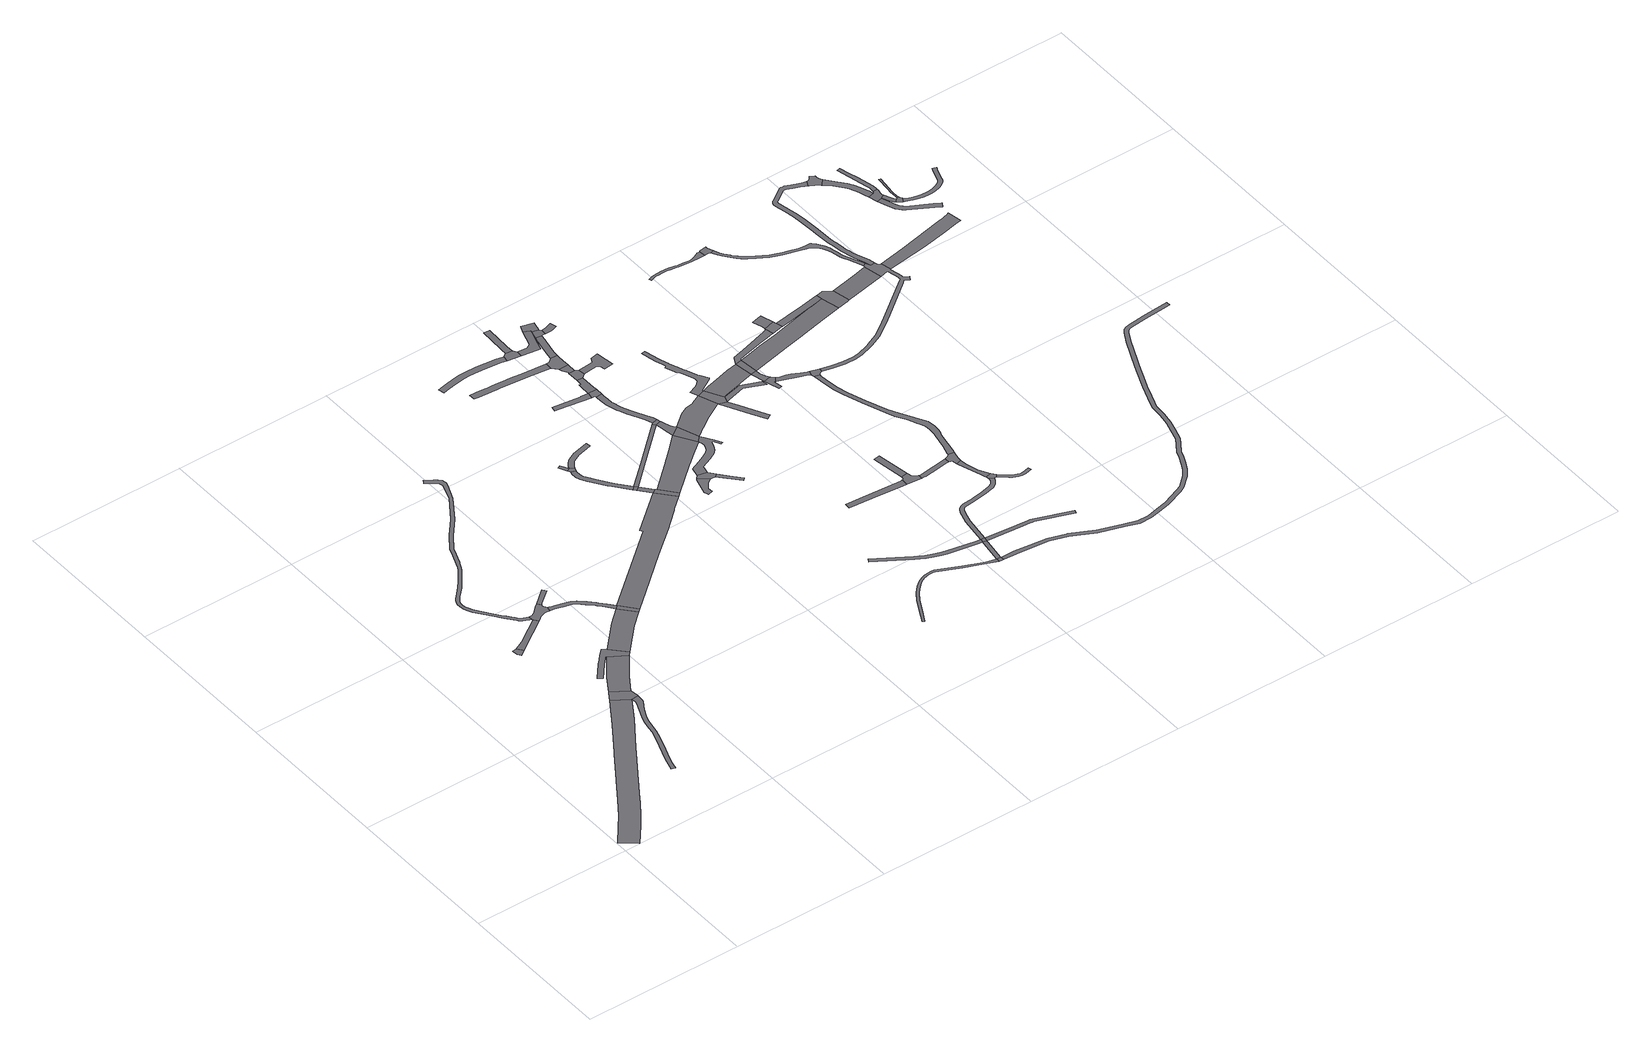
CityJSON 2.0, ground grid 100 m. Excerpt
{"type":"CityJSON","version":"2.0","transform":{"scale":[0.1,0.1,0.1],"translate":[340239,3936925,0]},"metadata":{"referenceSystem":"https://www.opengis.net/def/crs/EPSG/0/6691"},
"CityObjects":{
"road1":{"type":"Road","attributes":{"function":"3","RoadStructureAttribute.sectionType":"1"},"geometry":[{"type":"MultiSurface","lod":"1","boundaries":[[[0,1,2,3,4,5,6,7,8,9,10,11,12,13,14,15,16,17,18,19,20,21]]]}]},
"road2":{"type":"Road","attributes":{"function":"3","RoadStructureAttribute.sectionType":"1"},"geometry":[{"type":"MultiSurface","lod":"1","boundaries":[[[22,23,24,25,26,27,28,29,30,31,32,33,34,35,36,37,38,39,40,41,42,43,44,45,46,47,48,21]]]}]},
"road3":{"type":"Road","geometry":[{"type":"MultiSurface","lod":"1","boundaries":[[[49,50,51,52,53]]]}]},
"road4":{"type":"Road","geometry":[{"type":"MultiSurface","lod":"1","boundaries":[[[54,0,21,48,55,56,57,58]]]}]},
"road5":{"type":"Road","attributes":{"RoadStructureAttribute.sectionType":"1"},"geometry":[{"type":"MultiSurface","lod":"1","boundaries":[[[59,60,61,62,50,49,63,64]]]}]},
"road6":{"type":"Road","attributes":{"function":"3","RoadStructureAttribute.sectionType":"1"},"geometry":[{"type":"MultiSurface","lod":"1","boundaries":[[[57,65,66,67,68,69,70,58]]]}]},
"road7":{"type":"Road","geometry":[{"type":"MultiSurface","lod":"1","boundaries":[[[71,72,73,74,75,76,77,78,79,80,68,67,81]]]}]},
"road8":{"type":"Road","geometry":[{"type":"MultiSurface","lod":"1","boundaries":[[[82,83,84,85,86,87,88,89,90,91,92,93,94,59,64,95,96,97,98,99,100,101,102,103,104,105,106,107,108,109,110,111]]]}]},
"road9":{"type":"Road","attributes":{"RoadStructureAttribute.sectionType":"1"},"geometry":[{"type":"MultiSurface","lod":"1","boundaries":[[[111,112,113,114,82]]]}]},
"road10":{"type":"Road","attributes":{"function":"3","RoadStructureAttribute.sectionType":"1"},"geometry":[{"type":"MultiSurface","lod":"1","boundaries":[[[115,116,117,118,71,81]]]}]},
"road11":{"type":"Road","attributes":{"RoadStructureAttribute.sectionType":"1"},"geometry":[{"type":"MultiSurface","lod":"1","boundaries":[[[119,120,121,122,123,124,125,126,127,128,129,130,131,132,133,134,135,136,137,138,139,140,141,142,143,144,145,146,147,148,149,150,151,152,153,154,155,156,157,158,159,160,161,162,163,164,165,166,167,168,169,170,171,172,173,174,175,176,177,178,179,180,181,182,183,184,185,186,187,188,189,190,191,192,193,194,195,196,197,198,199,200,89,88]]]}]},
"road12":{"type":"Road","attributes":{"RoadStructureAttribute.sectionType":"1"},"geometry":[{"type":"MultiSurface","lod":"1","boundaries":[[[201,202,203,204,205,206,207,208,209,210,211,104,103,212,213,214,215,216,217,218,219,220,221,117]]]}]},
"road13":{"type":"Road","geometry":[{"type":"MultiSurface","lod":"1","boundaries":[[[116,222,201,117]]]}]},
"road14":{"type":"Road","attributes":{"function":"3","RoadStructureAttribute.sectionType":"1"},"geometry":[{"type":"MultiSurface","lod":"1","boundaries":[[[223,224,201,222,225,226,227,228,229,230,231,232]]]}]},
"road15":{"type":"Road","attributes":{"RoadStructureAttribute.sectionType":"1"},"geometry":[{"type":"MultiSurface","lod":"1","boundaries":[[[233,234,235,236]]]}]},
"road16":{"type":"Road","geometry":[{"type":"MultiSurface","lod":"1","boundaries":[[[237,238,233,236,239]]]}]},
"road17":{"type":"Road","attributes":{"RoadStructureAttribute.sectionType":"1"},"geometry":[{"type":"MultiSurface","lod":"1","boundaries":[[[240,241,242,243,244,245,246,247,237,239,248,249,250,251,252,253,254,255]]]}]},
"road18":{"type":"Road","geometry":[{"type":"MultiSurface","lod":"1","boundaries":[[[256,257,240,255]]]}]},
"road19":{"type":"Road","attributes":{"RoadStructureAttribute.sectionType":"1"},"geometry":[{"type":"MultiSurface","lod":"1","boundaries":[[[258,259,257,256,260,232]]]}]},
"road20":{"type":"Road","attributes":{"RoadStructureAttribute.sectionType":"1"},"geometry":[{"type":"MultiSurface","lod":"1","boundaries":[[[238,261,262,263,264,265,266,267,268,269,270,271,272,233]]]}]},
"road21":{"type":"Road","geometry":[{"type":"MultiSurface","lod":"1","boundaries":[[[231,273,274,258,232]]]}]},
"road22":{"type":"Road","attributes":{"RoadStructureAttribute.sectionType":"1"},"geometry":[{"type":"MultiSurface","lod":"1","boundaries":[[[275,276,277,278,279,280,281,282,283,284,285,286,287,288,289,290,291,292,293,294]]]}]},
"road23":{"type":"Road","attributes":{"RoadStructureAttribute.sectionType":"1"},"geometry":[{"type":"MultiSurface","lod":"1","boundaries":[[[295,296,297,298,299,300,301,302,303,304,305,306]]]}]},
"road24":{"type":"Road","attributes":{"RoadStructureAttribute.sectionType":"1"},"geometry":[{"type":"MultiSurface","lod":"1","boundaries":[[[307,308,240,257,309,310,311,312,313,314,315,316,317,318,319,320,310]]]}]},
"road25":{"type":"Road","attributes":{"function":"3","RoadStructureAttribute.sectionType":"1"},"geometry":[{"type":"MultiSurface","lod":"1","boundaries":[[[315,321,322,323,324,274,273,325,326,327,328]]]}]},
"road26":{"type":"Road","geometry":[{"type":"MultiSurface","lod":"1","boundaries":[[[295,306,329,330,331,332,333]]]}]},
"road27":{"type":"Road","attributes":{"RoadStructureAttribute.sectionType":"1"},"geometry":[{"type":"MultiSurface","lod":"1","boundaries":[[[334,335,336,337,338,339,340,341,342,343,344,345,346,347,348,349,350,351,352,353]]]}]},
"road28":{"type":"Road","attributes":{"RoadStructureAttribute.sectionType":"1"},"geometry":[{"type":"MultiSurface","lod":"1","boundaries":[[[354,355,356,357,358,359,360,361,362,363,364,365,366,367,368,369,370,371,372,373,374,375,376,377,378,379,380,381,382,383,384,385]]]}]},
"road29":{"type":"Road","attributes":{"RoadStructureAttribute.sectionType":"1"},"geometry":[{"type":"MultiSurface","lod":"1","boundaries":[[[386,387,388,389,390,391,392,393]]]}]},
"road30":{"type":"Road","attributes":{"RoadStructureAttribute.sectionType":"1"},"geometry":[{"type":"MultiSurface","lod":"1","boundaries":[[[329,394,395,396,330]]]}]},
"road31":{"type":"Road","geometry":[{"type":"MultiSurface","lod":"1","boundaries":[[[397,398,399,400,401,402,403,404,405,406,333,332,407,408,409,410,411,412,413,414,415,416,417,418,419,328]]]}]},
"road32":{"type":"Road","geometry":[{"type":"MultiSurface","lod":"1","boundaries":[[[420,421,275,294,422,423]]]}]},
"road33":{"type":"Road","attributes":{"RoadStructureAttribute.sectionType":"1"},"geometry":[{"type":"MultiSurface","lod":"1","boundaries":[[[424,425,426,427,428,429,430,431,432,433,434,435,436,437,438,439,440,441]]]}]},
"road34":{"type":"Road","geometry":[{"type":"MultiSurface","lod":"1","boundaries":[[[442,443,393,392,444,445,446]]]}]},
"road35":{"type":"Road","attributes":{"RoadStructureAttribute.sectionType":"1"},"geometry":[{"type":"MultiSurface","lod":"1","boundaries":[[[447,448,449,450,451,452,453,454,455,456,457,442,446,458,459,460,461,462,463,464,465,466,467,468,469]]]}]},
"road36":{"type":"Road","geometry":[{"type":"MultiSurface","lod":"1","boundaries":[[[320,470,447,469,307,310]]]}]},
"road37":{"type":"Road","geometry":[{"type":"MultiSurface","lod":"1","boundaries":[[[328,419,316,315]]]}]},
"road38":{"type":"Road","attributes":{"RoadStructureAttribute.sectionType":"1"},"geometry":[{"type":"MultiSurface","lod":"1","boundaries":[[[443,471,472,473,474,475,476,477,478,479,393]]]}]},
"road39":{"type":"Road","attributes":{"RoadStructureAttribute.sectionType":"1"},"geometry":[{"type":"MultiSurface","lod":"1","boundaries":[[[480,481,482,483,484,485,486,487,421,420]]]}]},
"road40":{"type":"Road","attributes":{"RoadStructureAttribute.sectionType":"1"},"geometry":[{"type":"MultiSurface","lod":"1","boundaries":[[[488,489,490,491,492,493,494,495]]]}]},
"road41":{"type":"Road","geometry":[{"type":"MultiSurface","lod":"1","boundaries":[[[496,493,492,474,473,497]]]}]},
"road42":{"type":"Road","geometry":[{"type":"MultiSurface","lod":"1","boundaries":[[[352,488,495,498,499,500,501,502,353]]]}]},
"road43":{"type":"Road","attributes":{"RoadStructureAttribute.sectionType":"1"},"geometry":[{"type":"MultiSurface","lod":"1","boundaries":[[[503,504,505,506,507,508,509,510,423,422,511,512,513,514,515,516,517,518]]]}]},
"road44":{"type":"Road","attributes":{"RoadStructureAttribute.sectionType":"1"},"geometry":[{"type":"MultiSurface","lod":"1","boundaries":[[[519,520,521,522,523,524,525,526,527,528,501,500]]]}]},
"road45":{"type":"Road","attributes":{"function":"3","RoadStructureAttribute.sectionType":"1"},"geometry":[{"type":"MultiSurface","lod":"1","boundaries":[[[529,530,531,532,533,534,535,536,537,538,539,540,316,419]]]}]},
"road46":{"type":"Road","geometry":[{"type":"MultiSurface","lod":"1","boundaries":[[[541,542,543,544,354,385]]]}]},
"road47":{"type":"Road","geometry":[{"type":"MultiSurface","lod":"1","boundaries":[[[545,546,547,548,549,550,551,496,497]]]}]},
"road48":{"type":"Road","attributes":{"RoadStructureAttribute.sectionType":"1"},"geometry":[{"type":"MultiSurface","lod":"1","boundaries":[[[441,552,354,544,553,554]]]}]},
"road49":{"type":"Road","attributes":{"RoadStructureAttribute.sectionType":"1"},"geometry":[{"type":"MultiSurface","lod":"1","boundaries":[[[555,556,557,558,559,560,561,562,563]]]}]},
"road50":{"type":"Road","geometry":[{"type":"MultiSurface","lod":"1","boundaries":[[[564,524,523,565,566,567,568,569,570]]]}]},
"road51":{"type":"Road","geometry":[{"type":"MultiSurface","lod":"1","boundaries":[[[571,572,573,574,503,518,575,576,564,570]]]}]},
"road52":{"type":"Road","geometry":[{"type":"MultiSurface","lod":"1","boundaries":[[[424,441,554,577]]]}]},
"road53":{"type":"Road","geometry":[{"type":"MultiSurface","lod":"1","boundaries":[[[578,579,580,581,582,583,584,585,586,568,567]]]}]},
"road54":{"type":"Road","geometry":[{"type":"MultiSurface","lod":"1","boundaries":[[[534,533,587,588,589,590]]]}]},
"road55":{"type":"Road","attributes":{"RoadStructureAttribute.sectionType":"1"},"geometry":[{"type":"MultiSurface","lod":"1","boundaries":[[[533,591,592,593,594,595,596,587]]]}]},
"road56":{"type":"Road","attributes":{"RoadStructureAttribute.sectionType":"1"},"geometry":[{"type":"MultiSurface","lod":"1","boundaries":[[[590,597,598,599,600,601,602,603,604,605,606,607,608,609,610,611,612,613,614,615,616,617,618,619,620,621,622,623,624,625,626,627,628,629,630,631,632,633,634,635,534]]]}]},
"road57":{"type":"Road","geometry":[{"type":"MultiSurface","lod":"1","boundaries":[[[636,637,638,639,640,641,642,643,644,645,646,555,563,647,648,649]]]}]},
"road58":{"type":"Road","attributes":{"RoadStructureAttribute.sectionType":"1"},"geometry":[{"type":"MultiSurface","lod":"1","boundaries":[[[650,651,643,642]]]}]},
"road59":{"type":"Road","attributes":{"RoadStructureAttribute.sectionType":"1"},"geometry":[{"type":"MultiSurface","lod":"1","boundaries":[[[652,653,654,655,656,657,658,659,660,661,662,663,664,665,666,667,668,669,670,671,672,673,674,675,676,677,678,679,680,681,682,683,684,424,577]]]}]},
"road60":{"type":"Road","attributes":{"function":"3","RoadStructureAttribute.sectionType":"1"},"geometry":[{"type":"MultiSurface","lod":"1","boundaries":[[[589,685,686,687,688,689,690,691,692,590]]]}]},
"road61":{"type":"Road","attributes":{"RoadStructureAttribute.sectionType":"1"},"geometry":[{"type":"MultiSurface","lod":"1","boundaries":[[[693,694,695,696,697,698,588,587]]]}]},
"road62":{"type":"Road","attributes":{"RoadStructureAttribute.sectionType":"1"},"geometry":[{"type":"MultiSurface","lod":"1","boundaries":[[[554,699,700,701,702,703,704,705,706,707,708,577]]]}]},
"road63":{"type":"Road","attributes":{"RoadStructureAttribute.sectionType":"1"},"geometry":[{"type":"MultiSurface","lod":"1","boundaries":[[[648,709,710,711,712,713,714,715,716,717,718,719,720,649]]]}]},
"road64":{"type":"Road","geometry":[{"type":"MultiSurface","lod":"1","boundaries":[[[721,722,723,724,725,726,727,728,729]]]}]},
"road65":{"type":"Road","attributes":{"RoadStructureAttribute.sectionType":"1"},"geometry":[{"type":"MultiSurface","lod":"1","boundaries":[[[730,731,732,688,721,729]]]}]},
"road66":{"type":"Road","geometry":[{"type":"MultiSurface","lod":"1","boundaries":[[[732,733,689,688]]]}]},
"road67":{"type":"Road","attributes":{"RoadStructureAttribute.sectionType":"1"},"geometry":[{"type":"MultiSurface","lod":"1","boundaries":[[[734,735,736,737,738,739,740,741,742]]]}]},
"road68":{"type":"Road","geometry":[{"type":"MultiSurface","lod":"1","boundaries":[[[741,743,744,745,746,747,748,749,718,717,750,751,742]]]}]},
"road69":{"type":"Road","geometry":[{"type":"MultiSurface","lod":"1","boundaries":[[[752,753,754,755,738,737,756,666,665]]]}]},
"road70":{"type":"Road","attributes":{"RoadStructureAttribute.sectionType":"1"},"geometry":[{"type":"MultiSurface","lod":"1","boundaries":[[[757,758,759,760,761,762,763,764,765,728,727,766,767,768,769]]]}]},
"road71":{"type":"Road","attributes":{"RoadStructureAttribute.sectionType":"1"},"geometry":[{"type":"MultiSurface","lod":"1","boundaries":[[[770,771,772,773,774,775,776,777,778,779,780,781,782,783,755,754]]]}]},
"road72":{"type":"Road","attributes":{"RoadStructureAttribute.sectionType":"1"},"geometry":[{"type":"MultiSurface","lod":"1","boundaries":[[[744,784,785,786,787,788,789,790,791,792,793,794,795,796,797,798,799,800,801,802,803,804,805,806,807,808,809,810,811,812,813,814,815,816,817,818,745]]]}]},
"road73":{"type":"Road","attributes":{"RoadStructureAttribute.sectionType":"1"},"geometry":[{"type":"MultiSurface","lod":"1","boundaries":[[[819,820,821,822,823,824,689,733,825,826,827,828,829,830]]]}]},
"road74":{"type":"Road","geometry":[{"type":"MultiSurface","lod":"1","boundaries":[[[831,801,800,832,833,834,835,836,837,757,769]]]}]},
"road75":{"type":"Road","geometry":[{"type":"MultiSurface","lod":"1","boundaries":[[[838,839,840,841,819,830,842,843]]]}]},
"road76":{"type":"Road","geometry":[{"type":"MultiSurface","lod":"1","boundaries":[[[839,844,845,846,840]]]}]},
"road77":{"type":"Road","attributes":{"function":"3","RoadStructureAttribute.sectionType":"1"},"geometry":[{"type":"MultiSurface","lod":"1","boundaries":[[[847,848,849,850,851,852,853,854,733,732,855,856,857,858,859,860]]]}]},
"road78":{"type":"Road","attributes":{"RoadStructureAttribute.sectionType":"1"},"geometry":[{"type":"MultiSurface","lod":"1","boundaries":[[[861,862,863,864,865,866,867,868,869,870,871,872,873,874,875,876,877,878,879,880,881,882,883,884,885,886,887,888,889,890]]]}]},
"road79":{"type":"Road","attributes":{"function":"3","RoadStructureAttribute.sectionType":"1"},"geometry":[{"type":"MultiSurface","lod":"1","boundaries":[[[891,892,893,894,843,842,895,896,897,898,899,860]]]}]},
"road80":{"type":"Road","attributes":{"RoadStructureAttribute.sectionType":"1"},"geometry":[{"type":"MultiSurface","lod":"1","boundaries":[[[900,901,902,903,904,905,906,907,908,909,910,911,912,913,914,915,916,917,918,919,920,921,922,923,924,925,926,927,928,929,930,931,932,933,934,935,936,543,542,937,938,939,940,941,942,943,944,945,946,947,948,949,950,951,952,953,954,955,956,957,958,959,960,961,962,963,964,965,966,967,968,969,970,971,972,973,974]]]}]},
"road81":{"type":"Road","geometry":[{"type":"MultiSurface","lod":"1","boundaries":[[[975,976,977,978,979,861,890,980,981,982]]]}]},
"road82":{"type":"Road","attributes":{"RoadStructureAttribute.sectionType":"1"},"geometry":[{"type":"MultiSurface","lod":"1","boundaries":[[[983,984,985,986,987,988,989,990,991,992,993,994,995,996,997,998,999,1000,1001,1002,1003,1004,1005,1006,1007,1008,1009,1010,837,836,1011,1012,1013,1014,1015,1016,1017,1018,1019,1020,1021,1022,1023,1024,1025,1026,1027,1028,1029,1030,1031,1032,1033,1034,1035,1036,1037,1038,1039,1040,1041]]]}]},
"road83":{"type":"Road","geometry":[{"type":"MultiSurface","lod":"1","boundaries":[[[1042,1043,891,860,859,1044,1045,1046]]]}]},
"road84":{"type":"Road","attributes":{"RoadStructureAttribute.sectionType":"1"},"geometry":[{"type":"MultiSurface","lod":"1","boundaries":[[[1047,1048,1049,1050,1051,1052,1053,1054,1055,1056,1057,1058,1059,1060,1061,1062,1063,1064,1065,1066,1067,1068,1069,1070,1071,1072,985,984,1073,1074,1075,1076,1077,1078,1079,1080,1081,1082,1083,1084,1085,1086,1087,1088,1089,1090,1091,1092,1093,1094,1095,1096,1097,1098,1099,1100,1101,975,982]]]}]},
"road85":{"type":"Road","attributes":{"function":"3","RoadStructureAttribute.sectionType":"1"},"geometry":[{"type":"MultiSurface","lod":"1","boundaries":[[[1045,988,987,1102,1046]]]}]},
"road86":{"type":"Road","geometry":[{"type":"MultiSurface","lod":"1","boundaries":[[[1040,1103,1104,1105,1106,1107,1108,1109,1110,1111,1112,1113,1114,1115,1116,1117,1118,1119,1120,1121,1122,1123,1124,1125,1126,1127,1128,1129,1130,1131,1132,1133,1134,1135,1136,1137,1138,1139,1140,1141,1142,1143,1144,1145,1146,1147,1148,1149,1150,1151,1152,1153,1154,1155,1156,1157,1158,1159,1160,1161,1162,1163,1164,1041]]]}]},
"road87":{"type":"Road","attributes":{"function":"3","RoadStructureAttribute.sectionType":"1"},"geometry":[{"type":"MultiSurface","lod":"1","boundaries":[[[1165,1166,1167,1168,1169,1170,1035,1034,1171,1172,1173,1174,1175,1176,1177]]]}]},
"road88":{"type":"Road","geometry":[{"type":"MultiSurface","lod":"1","boundaries":[[[1178,1179,1180,1181,1182,1183,1184,1134,1133,1185,1186,1187,1188,1189]]]}]},
"road89":{"type":"Road","attributes":{"RoadStructureAttribute.sectionType":"1"},"geometry":[{"type":"MultiSurface","lod":"1","boundaries":[[[1188,1190,1191,1192,1193,1194,1195,1196,1197,1198,1199,1200,1201,1202,1203,1204,1205,1206,1207,1208,1189]]]}]},
"road90":{"type":"Road","geometry":[{"type":"MultiSurface","lod":"1","boundaries":[[[1209,1210,1200,1199,1211,1212,1213,1214,1215,1216,1217,1218,1219,1220,1221]]]}]},
"road91":{"type":"Road","attributes":{"RoadStructureAttribute.sectionType":"1"},"geometry":[{"type":"MultiSurface","lod":"1","boundaries":[[[1222,1223,1224,1225,1226,1227,1215,1214]]]}]},
"road92":{"type":"Road","geometry":[{"type":"MultiSurface","lod":"1","boundaries":[[[1228,1229,1230,1231,1225,1224,1232,1233,1234,1235]]]}]},
"road93":{"type":"Road","attributes":{"RoadStructureAttribute.sectionType":"1"},"geometry":[{"type":"MultiSurface","lod":"1","boundaries":[[[1236,1237,1238,1239,1240,1241,1242,1243,1244,1245,1221,1220]]]}]},
"road94":{"type":"Road","attributes":{"RoadStructureAttribute.sectionType":"1"},"geometry":[{"type":"MultiSurface","lod":"1","boundaries":[[[1246,1247,1248,1249,1250,1251,1252,1253,1254,1255,1256,1257,1258,1259,1260,1261,1262,1263,1212,1211]]]}]},
"road95":{"type":"Road","attributes":{"RoadStructureAttribute.sectionType":"1"},"geometry":[{"type":"MultiSurface","lod":"1","boundaries":[[[1264,1265,1266,1267,1268,1269,1270,1271,1230,1229]]]}]},
"road96":{"type":"Road","attributes":{"RoadStructureAttribute.sectionType":"1"},"geometry":[{"type":"MultiSurface","lod":"1","boundaries":[[[1234,1272,1273,1274,1275,1276,1277,1278,1279,1280,1281,1282,1283,1284,1285,1286,1287,1288,1289,1290,1291,1292,1293,1294,1295,1296,1297,1298,1299,1300,1301,1302,1303,1304,1305,1306,1307,1235]]]}]}
},
"vertices":[
[691,1051,0],[625,950,0],[603,916,0],[548,837,0],[446,690,0],[444,687,0],[439,680,0],[225,366,0],[149,255,0],[90,181,0],[9,79,0],[101,5,0],[192,114,0],[244,184,0],[308,273,0],[324,297,0],[441,469,0],[443,473,0],[538,612,0],[564,650,0],[703,849,0],[792,985,0],
[793,982,0],[795,968,0],[794,954,0],[792,942,0],[748,839,0],[731,793,0],[719,740,0],[714,702,0],[699,652,0],[675,588,0],[636,479,0],[622,437,0],[611,393,0],[635,387,0],[646,430,0],[659,470,0],[699,579,0],[722,644,0],[738,697,0],[744,736,0],[755,786,0],[771,830,0],[795,879,0],[831,934,0],[834,949,0],[835,970,0],[835,986,0],
[572,1662,0],[547,1698,0],[518,1694,0],[523,1661,0],[538,1639,0],
[726,1104,0],[835,992,0],[831,1041,0],[830,1044,0],[729,1108,0],
[766,1836,0],[764,1835,0],[695,1789,0],[606,1729,0],[697,1748,0],[785,1809,0],
[894,1145,0],[994,1276,0],[1002,1286,0],[898,1349,0],[888,1336,0],[795,1213,0],
[937,1396,0],[910,1417,0],[875,1383,0],[848,1354,0],[821,1326,0],[748,1237,0],[773,1216,0],[846,1304,0],[880,1340,0],[899,1360,0],[1022,1309,0],
[860,1930,0],[839,1913,0],[799,1877,0],[792,1873,0],[785,1870,0],[778,1869,0],[764,1869,0],[764,1844,0],[765,1843,0],[766,1842,0],[766,1841,0],[766,1839,0],[766,1837,0],[804,1822,0],[818,1831,0],[827,1836,0],[835,1839,0],[843,1842,0],[850,1843,0],[857,1844,0],[864,1844,0],[883,1843,0],[890,1872,0],[887,1874,0],[884,1877,0],[881,1882,0],[879,1887,0],[877,1893,0],[877,1900,0],[879,1907,0],
[885,1915,0],[970,1983,0],[952,2006,0],
[1171,1465,0],[1262,1542,0],[1180,1638,0],[1087,1554,0],
[762,1869,0],[750,1872,0],[744,1874,0],[739,1875,0],[734,1878,0],[726,1881,0],[720,1886,0],[714,1892,0],[697,1913,0],[686,1927,0],[668,1950,0],[650,1973,0],[623,2008,0],[560,2095,0],[556,2105,0],[545,2126,0],[537,2145,0],[535,2163,0],[535,2181,0],[540,2196,0],[546,2206,0],[554,2217,0],[565,2229,0],[619,2284,0],[648,2321,0],[659,2335,0],[708,2400,0],[717,2417,0],[734,2453,0],[737,2459,0],[751,2493,0],[763,2523,0],[779,2567,0],[843,2656,0],[932,2761,0],[1031,2906,0],[1073,3007,0],[1080,3029,0],[1080,3037,0],[1073,3059,0],[1058,3079,0],[1041,3092,0],[995,3123,0],[988,3112,0],[979,3099,0],[1024,3069,0],[1038,3059,0],[1048,3046,0],[1052,3032,0],[1052,3029,0],[1051,3024,0],[1015,2920,0],[916,2775,0],[827,2671,0],[763,2581,0],[742,2526,0],[736,2508,0],[703,2431,0],[692,2412,0],[657,2366,0],[633,2333,0],[604,2298,0],[550,2243,0],[538,2229,0],[529,2217,0],[522,2204,0],[516,2184,0],[515,2162,0],[518,2139,0],[526,2118,0],[543,2085,0],[607,1996,0],[649,1942,0],[681,1900,0],[688,1892,0],[699,1878,0],[708,1871,0],[716,1864,0],[725,1860,0],[732,1857,0],[737,1855,0],[751,1849,0],
[1199,1656,0],[1165,1701,0],[1133,1736,0],[1126,1744,0],[1089,1782,0],[1049,1820,0],[1021,1834,0],[987,1843,0],[932,1859,0],[915,1864,0],[900,1869,0],[903,1839,0],[925,1834,0],[973,1820,0],[1011,1809,0],[1034,1799,0],[1070,1764,0],[1108,1726,0],[1113,1720,0],[1123,1709,0],[1145,1684,0],
[1281,1559,0],
[1675,2080,0],[1686,2061,0],[1394,1654,0],[1636,1858,0],[1804,1993,0],[1847,2031,0],[1925,2101,0],[1935,2110,0],[2015,2178,0],[1924,2285,0],
[1683,2723,0],[1657,2771,0],[1639,2761,0],[1663,2713,0],
[1702,2685,0],[1709,2705,0],[1673,2695,0],
[1874,2393,0],[1803,2477,0],[1801,2480,0],[1737,2571,0],[1725,2591,0],[1705,2625,0],[1698,2649,0],[1698,2674,0],[1667,2679,0],[1667,2644,0],[1676,2612,0],[1696,2579,0],[1711,2554,0],[1762,2481,0],[1768,2474,0],[1851,2373,0],
[1865,2357,0],[1889,2376,0],
[1948,2305,0],[1912,2348,0],[1888,2329,0],
[1720,2726,0],[1730,2740,0],[1743,2754,0],[1761,2764,0],[1790,2777,0],[1889,2803,0],[1882,2833,0],[1779,2807,0],[1747,2792,0],[1723,2779,0],[1706,2760,0],[1693,2743,0],
[2039,2198,0],[1958,2293,0],
[1964,3678,0],[1922,3689,0],[1793,3701,0],[1724,3703,0],[1683,3702,0],[1651,3698,0],[1586,3687,0],[1568,3684,0],[1558,3683,0],[1517,3673,0],[1526,3634,0],[1566,3644,0],[1593,3648,0],[1605,3650,0],[1656,3658,0],[1686,3662,0],[1724,3663,0],[1800,3660,0],[1917,3649,0],[1958,3642,0],
[2185,2238,0],[2178,2230,0],[2147,2123,0],[2154,2093,0],[2186,2103,0],[2185,2122,0],[2184,2123,0],[2184,2136,0],[2213,2172,0],[2224,2180,0],[2227,2182,0],[2242,2191,0],
[2265,2743,0],[1983,2490,0],[2019,2493,0],[2280,2727,0],[2284,2701,0],[2294,2637,0],[2297,2609,0],[2297,2607,0],[2297,2602,0],[2357,2648,0],[2346,2655,0],[2331,2681,0],[2320,2721,0],[2316,2737,0],
[2201,2514,0],[2159,2474,0],[2138,2455,0],[2114,2432,0],[2218,2350,0],[2224,2355,0],[2297,2412,0],[2377,2475,0],
[2272,2188,0],[2291,2205,0],[2259,2243,0],[2259,2244,0],[2201,2258,0],
[1971,3506,0],[1887,3514,0],[1837,3519,0],[1793,3522,0],[1765,3524,0],[1739,3525,0],[1738,3525,0],[1720,3527,0],[1665,3532,0],[1622,3536,0],[1624,3496,0],[1651,3493,0],[1735,3486,0],[1767,3483,0],[1786,3482,0],[1834,3479,0],[1898,3473,0],[1968,3466,0],[2107,3448,0],[2112,3492,0],
[3075,721,0],[3026,734,0],[3001,742,0],[2890,787,0],[2749,851,0],[2735,855,0],[2720,856,0],[2709,855,0],[2683,851,0],[2657,842,0],[2627,826,0],[2594,799,0],[2556,760,0],[2521,708,0],[2482,635,0],[2437,550,0],[2451,543,0],[2496,629,0],[2534,701,0],[2568,750,0],[2604,788,0],[2635,813,0],[2663,828,0],[2687,836,0],[2711,840,0],[2720,841,0],[2733,840,0],[2744,837,0],[2884,773,0],[2996,728,0],[3027,715,0],[3073,698,0],
[2137,3158,0],[2096,3161,0],[2093,3161,0],[1917,3183,0],[1910,3151,0],[1935,3148,0],[2137,3119,0],[2143,3157,0],
[2377,2071,0],[2393,2088,0],[2351,2135,0],
[2385,2454,0],[2387,2437,0],[2381,2416,0],[2370,2398,0],[2357,2385,0],[2354,2383,0],[2319,2364,0],[2249,2330,0],[2237,2325,0],[2214,2314,0],[2268,2284,0],[2270,2292,0],[2341,2325,0],[2382,2347,0],[2401,2365,0],[2406,2369,0],[2421,2397,0],[2430,2427,0],[2440,2430,0],[2464,2386,0],[2478,2394,0],[2454,2438,0],[2407,2510,0],
[2030,3688,0],[1987,3694,0],[2044,3627,0],[2048,3667,0],
[3103,903,0],[3081,906,0],[2895,941,0],[2864,949,0],[2825,963,0],[2783,980,0],[2756,993,0],[2731,1008,0],[2520,1142,0],[2506,1121,0],[2718,986,0],[2744,971,0],[2773,958,0],[2816,940,0],[2856,925,0],[2890,916,0],[3077,882,0],[3099,879,0],
[2198,3110,0],[2199,3157,0],[2155,3117,0],[2159,3114,0],[2162,3110,0],
[2308,2761,0],[2301,2788,0],[2286,2816,0],[2244,2900,0],[2215,2963,0],[2204,3015,0],[2204,3016,0],[2201,3028,0],[2199,3058,0],[2198,3093,0],[2198,3101,0],[2160,3093,0],[2161,3056,0],[2164,3023,0],[2165,3016,0],[2169,2996,0],[2183,2952,0],[2188,2940,0],[2211,2887,0],[2212,2885,0],[2253,2802,0],[2267,2774,0],[2274,2751,0],
[2314,2744,0],
[2199,3187,0],[2199,3276,0],[2199,3280,0],[2161,3280,0],[2161,3277,0],[2160,3242,0],[2147,3243,0],[2145,3195,0],[2144,3183,0],
[2030,3712,0],[2030,3743,0],[2032,3817,0],[2036,3899,0],[1996,3901,0],[1993,3820,0],[1990,3744,0],[1988,3725,0],
[2138,3413,0],[2145,3393,0],[2157,3372,0],[2162,3363,0],[2162,3356,0],[2200,3356,0],[2200,3363,0],[2200,3414,0],
[2219,3343,0],[2223,3301,0],
[2199,3460,0],[2200,3502,0],[2201,3510,0],[2158,3513,0],[2131,3490,0],
[2170,3780,0],[2168,3774,0],[2164,3765,0],[2152,3727,0],[2148,3713,0],[2135,3677,0],[2135,3675,0],[2109,3661,0],[2106,3618,0],[2162,3610,0],[2178,3662,0],[2184,3681,0],[2195,3712,0],[2207,3750,0],[2210,3758,0],[2211,3761,0],
[2204,3541,0],[2213,3595,0],[2225,3647,0],[2227,3659,0],[2232,3692,0],[2197,3701,0],[2188,3668,0],[2186,3659,0],[2174,3603,0],[2164,3548,0],
[2436,2532,0],[2466,2553,0],[2543,2605,0],[2639,2657,0],[2652,2663,0],[2609,2782,0],[2606,2781,0],[2548,2752,0],[2545,2752,0],[2494,2741,0],[2472,2730,0],[2444,2716,0],
[3096,694,0],[3102,693,0],[3102,715,0],[3099,717,0],
[2310,3312,0],[2332,3297,0],[2339,3269,0],[2397,3274,0],[2382,3391,0],[2333,3383,0],[2317,3353,0],
[3097,866,0],[3121,862,0],[3123,875,0],
[3064,1554,0],[3057,1553,0],[2811,1570,0],[2697,1577,0],[2695,1543,0],[2841,1531,0],[2937,1523,0],[3039,1514,0],[3061,1512,0],
[2210,3751,0],[2234,3694,0],[2242,3697,0],[2257,3695,0],[2260,3731,0],[2253,3734,0],[2250,3741,0],
[2253,3751,0],[2263,3795,0],[2265,3802,0],[2190,3823,0],[2213,3761,0],[2213,3760,0],
[3127,900,0],
[2285,3693,0],[2297,3694,0],[2317,3699,0],[2344,3708,0],[2332,3748,0],[2306,3738,0],[2290,3734,0],[2282,3732,0],[2270,3730,0],
[2701,2645,0],[2715,2686,0],[2714,2690,0],[2655,2798,0],
[2693,2586,0],[2744,2490,0],[2791,2402,0],[2822,2418,0],[2775,2507,0],[2730,2592,0],
[2651,2806,0],[2737,2856,0],[2744,2865,0],[2744,2866,0],[2714,2912,0],[2712,2916,0],[2707,2924,0],[2681,2989,0],[2673,3010,0],[2661,3041,0],[2657,3052,0],[2643,3088,0],[2639,3100,0],[2634,3114,0],[2622,3155,0],[2612,3193,0],[2601,3253,0],[2576,3248,0],[2587,3188,0],[2597,3149,0],[2610,3106,0],[2616,3087,0],[2606,3075,0],[2616,3047,0],[2619,3038,0],[2628,3017,0],[2630,3011,0],[2630,3010,0],[2642,3002,0],[2652,2977,0],[2678,2912,0],[2679,2907,0],[2679,2898,0],[2678,2889,0],[2674,2880,0],[2660,2866,0],[2638,2849,0],[2591,2831,0],[2607,2787,0],
[3152,1532,0],[3145,1536,0],[3137,1542,0],[3130,1550,0],[3125,1559,0],[3121,1569,0],[3117,1582,0],[3078,1577,0],[3077,1567,0],[3074,1560,0],[3070,1556,0],[3086,1510,0],[3156,1503,0],[3159,1530,0],
[3086,1791,0],[3047,1785,0],
[3153,1062,0],[3164,1105,0],[3174,1141,0],[3185,1158,0],[3196,1167,0],[3208,1171,0],[3220,1172,0],[3267,1176,0],[3347,1188,0],[3418,1205,0],[3437,1215,0],[3448,1225,0],[3459,1241,0],[3473,1265,0],[3445,1281,0],[3444,1270,0],[3442,1263,0],[3439,1255,0],[3429,1242,0],[3422,1236,0],[3409,1229,0],[3402,1227,0],[3342,1212,0],[3305,1207,0],[3296,1205,0],[3264,1200,0],[3218,1197,0],[3203,1196,0],[3184,1189,0],[3167,1175,0],[3151,1151,0],[3145,1130,0],[3128,1068,0],
[2732,2695,0],[2845,2725,0],[2887,2737,0],[2943,2749,0],[2927,2869,0],[2859,2855,0],[2770,2831,0],[2699,2812,0],
[2725,2656,0],[2836,2684,0],[2962,2631,0],[2954,2667,0],[2838,2715,0],[2723,2688,0],
[3355,854,0],[3401,850,0],[3413,848,0],[3424,846,0],[3649,765,0],[3657,788,0],[3431,870,0],[3417,873,0],[3404,875,0],[3334,881,0],
[3163,1503,0],[3174,1502,0],[3186,1502,0],[3197,1502,0],[3203,1503,0],[3220,1505,0],[3232,1507,0],[3341,1522,0],[3354,1522,0],[3355,1553,0],[3180,1528,0],[3169,1528,0],
[2967,2659,0],[2975,2628,0],[2977,2618,0],[2992,2565,0],[3014,2569,0],[3005,2625,0],[3013,2625,0],[3033,2652,0],[3011,2671,0],
[2995,2694,0],[2983,2733,0],[2981,2757,0],
[2971,2878,0],
[3387,1470,0],[3431,1333,0],[3438,1310,0],[3441,1299,0],[3477,1309,0],[3442,1376,0],[3422,1448,0],[3415,1491,0],[3384,1482,0],
[3416,1522,0],[3427,1566,0],[3391,1575,0],[3388,1571,0],[3383,1566,0],[3375,1560,0],[3366,1556,0],[3369,1520,0],[3374,1517,0],
[3474,1266,0],[3485,1269,0],[3486,1268,0],[3499,1283,0],[3444,1289,0],
[3209,2581,0],[3202,2583,0],[3167,2599,0],[3140,2612,0],[3119,2624,0],[3091,2631,0],[3058,2640,0],[3056,2640,0],[3034,2651,0],[3018,2623,0],[3152,2573,0],[3187,2558,0],[3199,2549,0],
[3513,1245,0],[3538,1221,0],[3554,1210,0],[3586,1197,0],[3607,1192,0],[3632,1193,0],[3673,1201,0],[3669,1222,0],[3629,1213,0],[3609,1212,0],[3592,1216,0],[3564,1228,0],[3551,1236,0],[3526,1260,0],
[3432,1589,0],[3460,1726,0],[3469,1750,0],[3475,1774,0],[3476,1806,0],[3470,1858,0],[3455,1887,0],[3418,1959,0],[3387,2012,0],[3356,2074,0],[3305,2206,0],[3268,2317,0],[3253,2381,0],[3245,2433,0],[3237,2512,0],[3238,2517,0],[3239,2520,0],[3207,2531,0],[3216,2430,0],[3224,2375,0],[3241,2309,0],[3278,2196,0],[3333,2052,0],[3353,2003,0],[3387,1941,0],[3401,1911,0],[3416,1882,0],[3425,1864,0],[3434,1840,0],[3436,1820,0],[3436,1790,0],[3434,1762,0],[3430,1741,0],[3411,1644,0],[3394,1585,0],
[3234,3002,0],[3220,2996,0],[3213,2993,0],[3033,2940,0],[2955,2917,0],[2952,2912,0],[2975,2887,0],[3002,2894,0],[3148,2930,0],[3198,2941,0],[3237,2949,0],[3245,2951,0],
[3202,2546,0],[3240,2522,0],[3243,2529,0],[3253,2536,0],[3259,2538,0],[3262,2538,0],[3268,2563,0],
[3308,3009,0],[3302,3027,0],[3235,3007,0],[3235,3003,0],[3319,2966,0],[3310,3008,0],
[3278,3107,0],[3212,3092,0],[3231,3028,0],
[3570,3007,0],[3558,3005,0],[3537,3000,0],[3536,3000,0],[3346,2956,0],[3246,2936,0],[3123,2910,0],[3019,2888,0],[3232,2812,0],[3361,2841,0],[3382,2846,0],[3544,2881,0],[3655,2905,0],[3630,3021,0],
[3339,3733,0],[3321,3732,0],[3310,3729,0],[3283,3714,0],[3267,3710,0],[3249,3708,0],[3211,3712,0],[3175,3717,0],[3162,3719,0],[3123,3726,0],[3099,3728,0],[3072,3730,0],[3047,3729,0],[3023,3728,0],[3005,3724,0],[2983,3716,0],[2988,3702,0],[3009,3709,0],[3025,3713,0],[3047,3714,0],[3072,3715,0],[3098,3713,0],[3121,3711,0],[3159,3704,0],[3173,3702,0],[3209,3697,0],[3249,3693,0],[3313,3692,0],[3340,3692,0],[3343,3693,0],
[3624,3060,0],[3513,3041,0],[3394,3021,0],[3325,3011,0],[3320,2966,0],[3379,2975,0],[3509,3000,0],[3557,3008,0],[3562,3009,0],
[5101,1865,0],[5076,1864,0],[4931,1853,0],[4824,1843,0],[4804,1837,0],[4799,1835,0],[4780,1825,0],[4766,1807,0],[4728,1738,0],[4642,1547,0],[4590,1425,0],[4572,1384,0],[4521,1251,0],[4510,1213,0],[4504,1140,0],[4491,1065,0],[4474,1003,0],[4451,931,0],[4428,894,0],[4392,843,0],[4373,796,0],[4350,749,0],[4329,706,0],[4295,663,0],[4230,604,0],[4195,587,0],[4086,543,0],[4017,528,0],[3950,513,0],[3879,513,0],[3800,539,0],[3652,585,0],[3509,656,0],[3504,657,0],[3396,692,0],[3291,705,0],[3189,716,0],[3187,691,0],[3288,680,0],[3391,668,0],[3499,633,0],[3537,614,0],[3642,562,0],[3792,515,0],[3875,488,0],[3953,488,0],[4018,502,0],[4093,519,0],[4206,564,0],[4244,583,0],[4313,646,0],[4350,693,0],[4373,738,0],[4396,786,0],[4414,831,0],[4449,880,0],[4474,921,0],[4498,996,0],[4515,1060,0],[4529,1136,0],[4534,1209,0],[4545,1243,0],[4581,1340,0],[4595,1374,0],[4613,1417,0],[4665,1537,0],[4687,1585,0],[4751,1727,0],[4787,1793,0],[4796,1805,0],[4813,1814,0],[4829,1819,0],[4933,1828,0],[5077,1839,0],[5102,1840,0],
[3403,3697,0],[3399,3707,0],[3390,3736,0],[3389,3744,0],[3342,3737,0],[3367,3695,0],[3374,3693,0],[3380,3688,0],
[4000,3106,0],[3998,3111,0],[3976,3102,0],[3977,3095,0],[3975,3092,0],[3999,2977,0],[4050,2988,0],[4052,2980,0],[4067,2910,0],[4067,2907,0],[4068,2905,0],[4067,2900,0],[4066,2895,0],[4063,2890,0],[4059,2887,0],[4011,2851,0],[4003,2844,0],[3985,2831,0],[3826,2710,0],[3825,2710,0],[3769,2666,0],[3677,2604,0],[3602,2568,0],[3585,2562,0],[3520,2540,0],[3472,2534,0],[3407,2534,0],[3336,2547,0],[3331,2522,0],[3404,2509,0],[3474,2509,0],[3526,2516,0],[3594,2539,0],[3612,2545,0],[3689,2582,0],[3784,2646,0],[3839,2688,0],[4061,2861,0],[4073,2870,0],[4079,2875,0],[4089,2869,0],[4106,2857,0],[4120,2878,0],[4122,2880,0],[4092,2901,0],[4089,2911,0],[4089,2914,0],[4082,2947,0],[4073,2984,0],[4072,2992,0],[4076,2993,0],[4077,2993,0],[4061,3057,0],[4057,3058,0],[4054,3059,0],[4051,3062,0],[4043,3074,0],[4038,3087,0],[4009,3080,0],
[3668,3068,0],[3647,3064,0],[3728,2920,0],[3741,2923,0],[3717,3036,0],
[3401,3655,0],[3416,3632,0],[3444,3594,0],[3466,3567,0],[3482,3551,0],[3510,3530,0],[3550,3504,0],[3613,3466,0],[3641,3453,0],[3682,3439,0],[3780,3412,0],[3815,3403,0],[3825,3399,0],[3835,3395,0],[3852,3385,0],[3868,3372,0],[3884,3350,0],[3898,3325,0],[3906,3301,0],[3910,3277,0],[3917,3244,0],[3918,3241,0],[3927,3217,0],[3939,3190,0],[3953,3161,0],[3966,3129,0],[3985,3140,0],[3971,3170,0],[3958,3198,0],[3946,3225,0],[3936,3250,0],[3936,3252,0],[3930,3281,0],[3925,3309,0],[3921,3331,0],[3907,3361,0],[3880,3402,0],[3876,3407,0],[3862,3425,0],[3858,3428,0],[3831,3425,0],[3784,3432,0],[3726,3448,0],[3693,3457,0],[3651,3473,0],[3626,3483,0],[3560,3521,0],[3521,3546,0],[3495,3566,0],[3481,3581,0],[3457,3605,0],[3453,3611,0],[3430,3642,0],[3418,3662,0],[3409,3681,0],
[3893,3073,0],
[4029,3127,0],[4003,3197,0],[3993,3231,0],[3990,3247,0],[3983,3276,0],[3982,3282,0],[3980,3292,0],[3976,3332,0],[3968,3376,0],[3966,3406,0],[3964,3454,0],[3962,3516,0],[3956,3598,0],[3950,3662,0],[3947,3679,0],[3937,3729,0],[3925,3787,0],[3923,3794,0],[3923,3800,0],[3923,3804,0],[3924,3808,0],[3927,3811,0],[3962,3834,0],[4007,3865,0],[4013,3866,0],[4018,3865,0],[4025,3863,0],[4060,3849,0],[4100,3833,0],[4122,3823,0],[4137,3816,0],[4154,3849,0],[4136,3852,0],[4112,3861,0],[4071,3876,0],[4034,3892,0],[4024,3894,0],[4012,3894,0],[4003,3891,0],[3993,3885,0],[3950,3856,0],[3913,3831,0],[3907,3826,0],[3899,3817,0],[3895,3808,0],[3894,3797,0],[3895,3783,0],[3908,3723,0],[3921,3658,0],[3926,3595,0],[3932,3514,0],[3934,3453,0],[3936,3405,0],[3938,3372,0],[3946,3327,0],[3950,3287,0],[3953,3270,0],[3955,3264,0],[3960,3244,0],[3964,3224,0],[3975,3188,0],[4000,3119,0],
[4595,3170,0],[4576,3165,0],[4551,3158,0],[4550,3158,0],[4521,3151,0],[4233,3089,0],[4252,3018,0],[4351,3033,0],[4355,3033,0],[4483,3059,0],[4585,3079,0],[4624,3086,0],[4607,3175,0],
[4222,3829,0],[4219,3842,0],[4219,3858,0],[4190,3873,0],[4187,3867,0],[4178,3856,0],[4168,3850,0],[4144,3812,0],[4170,3798,0],[4191,3783,0],[4200,3775,0],[4234,3813,0],
[4211,3765,0],[4247,3733,0],[4287,3680,0],[4301,3658,0],[4308,3642,0],[4320,3618,0],[4330,3593,0],[4338,3566,0],[4340,3558,0],[4344,3542,0],[4382,3552,0],[4376,3581,0],[4370,3599,0],[4367,3606,0],[4356,3634,0],[4338,3672,0],[4336,3677,0],[4320,3703,0],[4276,3760,0],
[4389,3554,0],[4387,3552,0],[4359,3486,0],[4393,3493,0],[4393,3496,0],[4395,3496,0],[4418,3509,0],[4414,3518,0],[4414,3526,0],[4414,3532,0],[4419,3558,0],[4419,3565,0],[4394,3566,0],
[4417,3448,0],[4430,3427,0],[4437,3421,0],[4455,3440,0],[4450,3444,0],[4439,3460,0],
[4477,3439,0],[4475,3447,0],[4462,3444,0],[4459,3440,0],[4442,3416,0],[4464,3401,0],[4470,3398,0],[4484,3426,0],
[4420,3581,0],[4419,3601,0],[4410,3640,0],[4394,3708,0],[4379,3771,0],[4365,3828,0],[4341,3822,0],[4389,3619,0],[4394,3598,0],[4395,3581,0],
[4368,3457,0],[4372,3442,0],[4386,3406,0],[4399,3379,0],[4413,3360,0],[4423,3347,0],[4441,3334,0],[4578,3259,0],[4615,3235,0],[4634,3263,0],[4630,3266,0],[4594,3287,0],[4459,3360,0],[4446,3370,0],[4438,3379,0],[4428,3397,0],[4418,3420,0],[4406,3453,0],
[4473,3459,0],[4473,3500,0],[4477,3538,0],[4487,3625,0],[4477,3626,0],[4467,3539,0],[4463,3500,0],[4463,3458,0],
[4493,3387,0],[4522,3377,0],[4554,3367,0],[4585,3362,0],[4621,3359,0],[4640,3360,0],[4669,3366,0],[4694,3373,0],[4716,3383,0],[4731,3392,0],[4739,3401,0],[4748,3413,0],[4753,3426,0],[4759,3445,0],[4766,3468,0],[4775,3491,0],[4786,3516,0],[4774,3521,0],[4763,3526,0],[4752,3501,0],[4743,3476,0],[4735,3452,0],[4730,3435,0],[4726,3425,0],[4720,3417,0],[4715,3412,0],[4704,3405,0],[4686,3397,0],[4663,3390,0],[4637,3385,0],[4621,3384,0],[4588,3387,0],[4559,3392,0],[4529,3400,0],[4502,3410,0],[4495,3416,0]
]}
